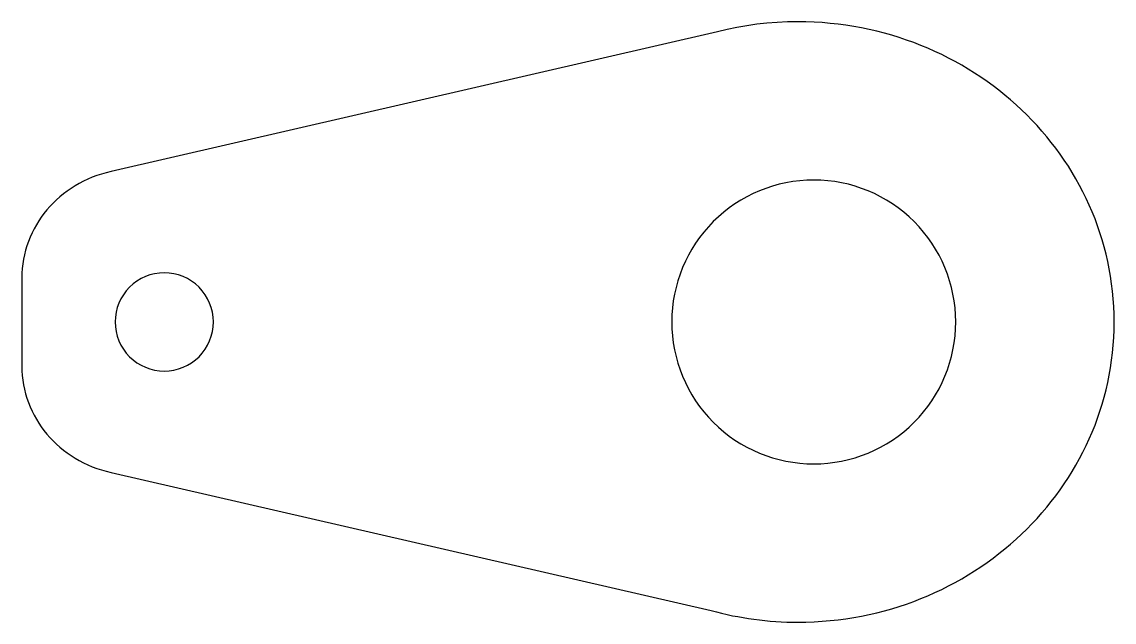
# Model space of a CAD drawing. Extents: x 967 to 1067, y 500 to 555.
import ezdxf

# ---------------------------------------------------------------- set-up
doc = ezdxf.new("R2010")
doc.units = 0
doc.layers.add('6MM_ENGRAVE', color=245, linetype='CONTINUOUS')

msp = doc.modelspace()

# ---------------------------------------------------------------- linework, layer by layer
at = {"layer": '6MM_ENGRAVE'}
msp.add_lwpolyline([(1029.86, 500.59), (1030.34, 500.47), (1030.82, 500.35), (1031.31, 500.24), (1031.8, 500.13), (1032.29, 500.04), (1032.78, 499.95), (1033.27, 499.87), (1033.77, 499.8), (1034.27, 499.74), (1034.77, 499.69), (1035.27, 499.64), (1035.77, 499.6), (1036.28, 499.57), (1036.78, 499.55), (1037.29, 499.54), (1037.79, 499.54), (1038.54, 499.54), (1039.28, 499.57), (1040.02, 499.62), (1040.75, 499.68), (1041.48, 499.76), (1042.2, 499.85), (1042.92, 499.97), (1043.63, 500.09), (1044.33, 500.24), (1045.03, 500.4), (1045.72, 500.58), (1046.4, 500.77), (1047.08, 500.98), (1047.75, 501.2), (1048.41, 501.44), (1049.07, 501.7), (1049.71, 501.96), (1050.35, 502.25), (1050.98, 502.54), (1051.6, 502.85), (1052.21, 503.18), (1052.81, 503.52), (1053.4, 503.87), (1053.98, 504.23), (1054.56, 504.61), (1055.12, 505), (1055.67, 505.4), (1056.21, 505.82), (1056.75, 506.24), (1057.27, 506.68), (1057.77, 507.13), (1058.27, 507.59), (1058.76, 508.06), (1059.23, 508.55), (1059.69, 509.04), (1060.14, 509.54), (1060.58, 510.06), (1061, 510.58), (1061.41, 511.12), (1061.81, 511.66), (1062.19, 512.21), (1062.56, 512.78), (1062.92, 513.35), (1063.26, 513.93), (1063.58, 514.52), (1063.9, 515.11), (1064.19, 515.72), (1064.48, 516.33), (1064.74, 516.95), (1065, 517.58), (1065.23, 518.22), (1065.45, 518.86), (1065.65, 519.51), (1065.84, 520.16), (1066.01, 520.82), (1066.16, 521.49), (1066.3, 522.17), (1066.42, 522.85), (1066.52, 523.53), (1066.6, 524.22), (1066.67, 524.92), (1066.72, 525.62), (1066.74, 526.33), (1066.75, 527.04), (1066.74, 527.75), (1066.72, 528.45), (1066.67, 529.15), (1066.6, 529.85), (1066.52, 530.54), (1066.42, 531.22), (1066.3, 531.9), (1066.16, 532.58), (1066.01, 533.25), (1065.84, 533.91), (1065.65, 534.56), (1065.45, 535.21), (1065.23, 535.86), (1065, 536.49), (1064.74, 537.12), (1064.48, 537.74), (1064.19, 538.35), (1063.9, 538.96), (1063.58, 539.55), (1063.26, 540.14), (1062.92, 540.72), (1062.56, 541.3), (1062.19, 541.86), (1061.81, 542.41), (1061.41, 542.95), (1061, 543.49), (1060.58, 544.01), (1060.14, 544.53), (1059.69, 545.03), (1059.23, 545.53), (1058.76, 546.01), (1058.27, 546.48), (1057.77, 546.94), (1057.27, 547.39), (1056.75, 547.83), (1056.21, 548.26), (1055.67, 548.67), (1055.12, 549.07), (1054.56, 549.46), (1053.98, 549.84), (1053.4, 550.2), (1052.81, 550.55), (1052.21, 550.89), (1051.6, 551.22), (1050.98, 551.53), (1050.35, 551.82), (1049.71, 552.11), (1049.07, 552.37), (1048.41, 552.63), (1047.75, 552.87), (1047.08, 553.09), (1046.4, 553.3), (1045.72, 553.49), (1045.03, 553.67), (1044.33, 553.83), (1043.63, 553.98), (1042.92, 554.11), (1042.2, 554.22), (1041.48, 554.31), (1040.75, 554.39), (1040.02, 554.46), (1039.28, 554.5), (1038.54, 554.53), (1037.79, 554.54), (1036.84, 554.52), (1035.9, 554.48), (1034.96, 554.41), (1034.04, 554.31), (1033.12, 554.18), (1032.21, 554.02), (1031.32, 553.84), (1030.43, 553.63), (974.93, 540.82), (974.48, 540.71), (974.05, 540.59), (973.62, 540.45), (973.2, 540.29), (972.79, 540.12), (972.4, 539.93), (972.01, 539.73), (971.63, 539.51), (971.27, 539.28), (970.91, 539.03), (970.57, 538.78), (970.24, 538.51), (969.92, 538.22), (969.62, 537.93), (969.32, 537.62), (969.05, 537.3), (968.78, 536.97), (968.53, 536.63), (968.3, 536.29), (968.08, 535.93), (967.87, 535.56), (967.69, 535.19), (967.51, 534.81), (967.36, 534.41), (967.22, 534.02), (967.1, 533.61), (966.99, 533.2), (966.91, 532.79), (966.84, 532.37), (966.79, 531.94), (966.76, 531.51), (966.75, 531.07), (966.75, 523), (966.76, 522.56), (966.79, 522.13), (966.84, 521.71), (966.91, 521.28), (966.99, 520.87), (967.1, 520.46), (967.22, 520.05), (967.36, 519.66), (967.51, 519.27), (967.69, 518.88), (967.87, 518.51), (968.08, 518.14), (968.3, 517.78), (968.53, 517.44), (968.78, 517.1), (969.05, 516.77), (969.32, 516.45), (969.62, 516.14), (969.92, 515.85), (970.24, 515.57), (970.57, 515.29), (970.91, 515.04), (971.27, 514.79), (971.63, 514.56), (972.01, 514.34), (972.4, 514.14), (972.79, 513.95), (973.2, 513.78), (973.62, 513.62), (974.05, 513.48), (974.48, 513.36), (974.93, 513.25)], close=True, dxfattribs=at)
for points in [[(1039.25, 540.04, 0.414214), (1026.25, 527.04, 0.414214), (1039.25, 514.04, 0.414214), (1052.25, 527.04, 0.414214)], [(975.29, 527.04, 0.414214), (979.79, 522.54, 0.414214), (984.29, 527.04, 0.414214), (979.79, 531.54, 0.414214)]]:
    msp.add_lwpolyline(points, format="xyb", close=True, dxfattribs=at)

doc.saveas('drawing.dxf')
